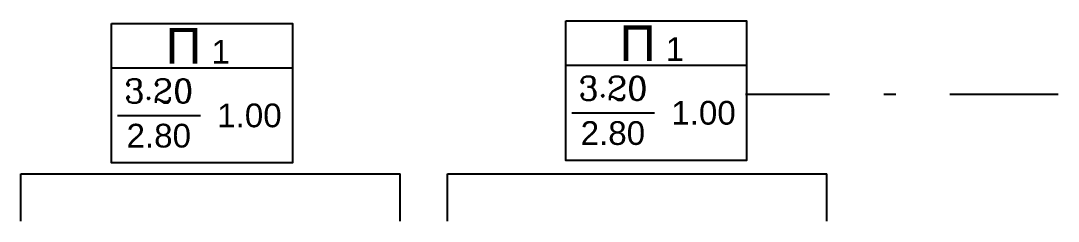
# Model space of a CAD drawing. Header units: metres. Extents: x 0 to 132, y -109 to 310.
# Drawn here: x 44.59 to 53.34, y 25.38 to 27.07 of the extents above; entities that cross this region are included whole.
import ezdxf

# ---------------------------------------------------------------- set-up
doc = ezdxf.new("R2010")
doc.units = ezdxf.units.M
doc.header["$LTSCALE"] = 0.036
doc.linetypes.add('DASHDOTX2', pattern=[50.8, 25.4, -12.7, 0, -12.7])
doc.layers.add('arxitektonika', color=254, linetype='Continuous')
doc.styles.add('COMU-N', font='arial.ttf')

msp = doc.modelspace()

# ---------------------------------------------------------------- linework, layer by layer
at = {"layer": 'arxitektonika'}
for p, q in [((46.8802, 26.6743), (45.3552, 26.6743)), ((50.7115, 26.6963), (49.1865, 26.6963)), ((45.4052, 26.2743), (46.1052, 26.2743)), ((49.2365, 26.2963), (49.9365, 26.2963)), ((44.5882, 25.783), (47.7882, 25.783)), ((44.5882, 25.383), (44.5882, 25.783)), ((47.7882, 25.383), (47.7882, 25.783)), ((48.1882, 25.783), (51.3882, 25.783)), ((48.1882, 25.383), (48.1882, 25.783)), ((51.3882, 25.383), (51.3882, 25.783))]:
    msp.add_line(p, q, dxfattribs=at)
at = {"layer": 'arxitektonika', "linetype": 'DASHDOTX2'}
msp.add_line((53.3417, 26.453), (50.7025, 26.453), dxfattribs=at)
at = {"layer": 'arxitektonika'}
for points in [[(45.3552, 27.052), (46.8802, 27.052), (46.8802, 25.8743), (45.3552, 25.8743), (45.3552, 27.052)], [(49.1865, 27.074), (50.7115, 27.074), (50.7115, 25.8963), (49.1865, 25.8963), (49.1865, 27.074)]]:
    msp.add_lwpolyline(points, dxfattribs=at)

# ---------------------------------------------------------------- texts
at = {"layer": 'arxitektonika', "style": 'COMU-N'}
for s, height, p in [('Π', 0.3, (45.8106, 26.7124)), ('Π', 0.3, (49.642, 26.7344)), ('1', 0.2, (46.1979, 26.7129)), ('1', 0.2, (50.0293, 26.7349))]:
    msp.add_text(s, height=height, dxfattribs=at).set_placement(p)
at = {"layer": 'arxitektonika', "linetype": 'ByBlock', "char_height": 0.2, "attachment_point": 5, "style": 'COMU-N'}
for s, insert in [('{\\Fcomplex.shx;3.20}', (45.7527, 26.4816)), ('{\\Fcomplex.shx;3.20}', (49.584, 26.5036)), ('1.00', (46.5176, 26.2743)), ('1.00', (50.3489, 26.2963)), ('2.80', (45.7527, 26.1035)), ('2.80', (49.584, 26.1255))]:
    msp.add_mtext(s, dxfattribs=dict(at, insert=insert))

doc.saveas('drawing.dxf')
